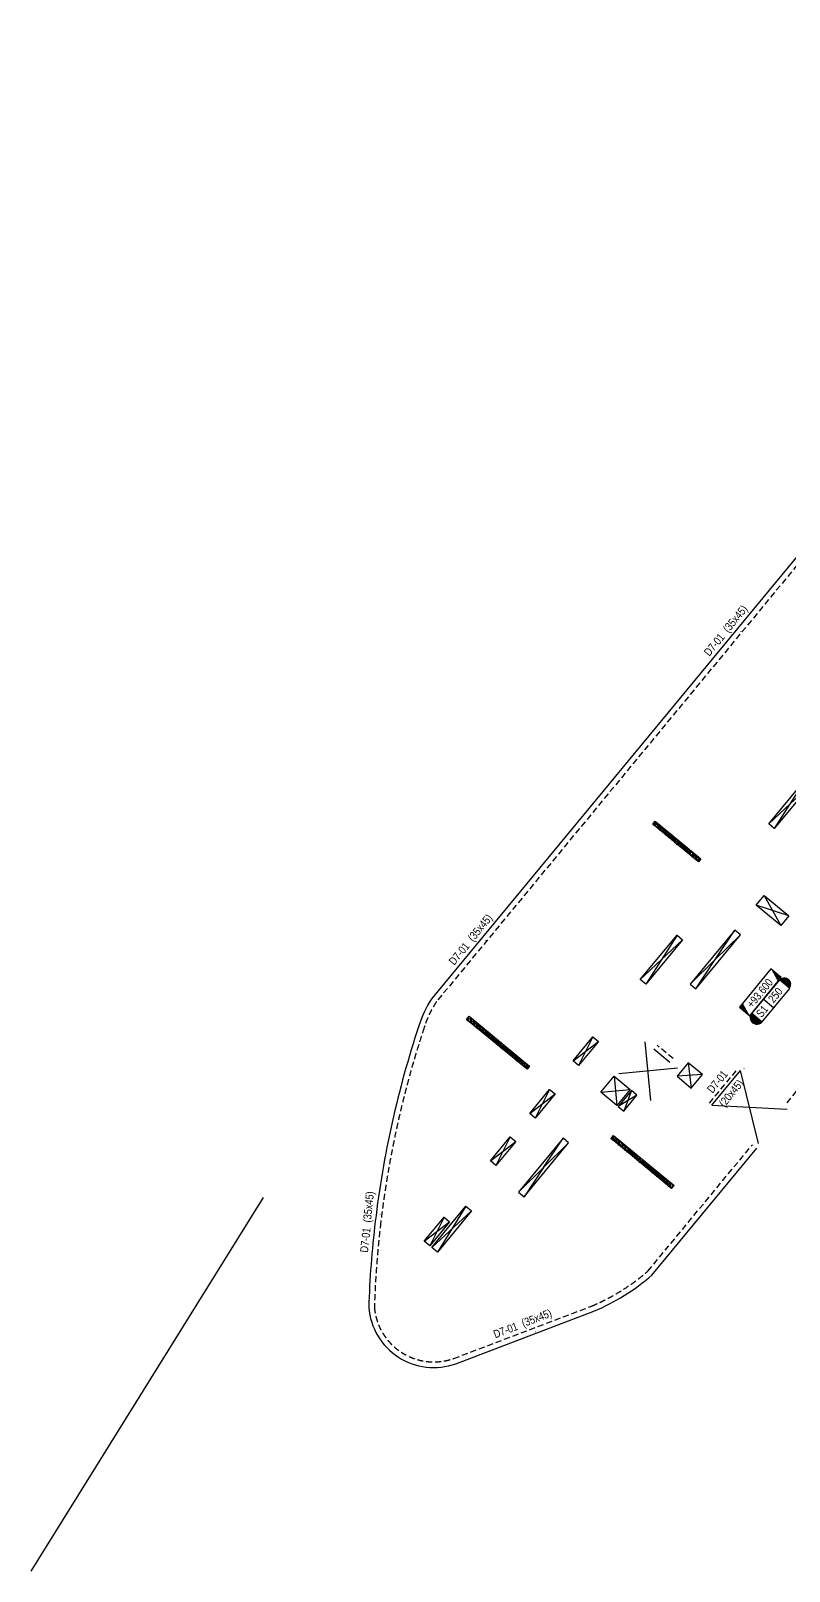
# Model space of a CAD drawing. Header units: millimetres. Extents: x 5400 to 3023951, y -127214 to 225084.
# Drawn here: x 2192000 to 2239371, y -116800 to -20575 of the extents above; entities that cross this region are included whole.
import ezdxf
from ezdxf.enums import TextEntityAlignment as Align

# ---------------------------------------------------------------- set-up
doc = ezdxf.new("R2010")
doc.units = ezdxf.units.MM
doc.header["$LTSCALE"] = 100
doc.linetypes.add('HIDDEN', pattern=[0.375, 0.25, -0.125])
for name, color, linetype in [('ccu11-Manh', 8, 'Continuous'), ('ccu11-Thay', 7, 'Continuous'), ('ccu12-Chidan', 9, 'Continuous'), ('ccu12-Khuat', 9, 'HIDDEN'), ('ccu12-Lomo', 2, 'Continuous'), ('ccu12-Text', 31, 'Continuous'), ('ccu12-Thay', 7, 'Continuous'), ('KC-Betong', 6, 'Continuous')]:
    doc.layers.add(name, color=color, linetype=linetype)
doc.layers.add('ccu12-Tencaukien', color=9, linetype='Continuous', lineweight=15)
doc.layers.add('KC-Tencaukien', color=9, linetype='Continuous', lineweight=15)
doc.styles.add('Arial Narrow', font='ARIALN.TTF')

# ---------------------------------------------------------------- blocks, each defined once
blk = doc.blocks.new('*U4')
at = {"layer": 'ccu12-Tencaukien', "color": 8, "ltscale": 10000}
blk.add_line((361, -155), (354, -155), dxfattribs=at)
at = {"layer": 'ccu12-Text', "color": 2, "style": 'Arial Narrow', "width": 0.8}
blk.add_attdef('SH', text='', height=300, dxfattribs=at).set_placement((276, 6), align=Align.BOTTOM_RIGHT)
at = {"layer": 'ccu12-Text', "color": 31, "style": 'Arial Narrow', "width": 0.8}
for tag, p in [('(', (508, -75)), ('KT', (633, -75)), (')', (963, -75))]:
    blk.add_attdef(tag, text='', height=250, dxfattribs=at).set_placement(p, align=Align.BOTTOM_LEFT)
blk = doc.blocks.new('ccu11-cmb-flat-8')
at = {"layer": 'ccu12-Chidan', "color": 7}
blk.add_lwpolyline([(0, 0), (1550, 0), (1550, 419), (0, 419)], close=True, dxfattribs=at)
at = {"layer": 'ccu12-Chidan'}
for points in [[(0, 0), (166, 419), (0, 419)], [(1550, 419), (1383, 0), (1550, 0)]]:
    blk.add_solid(points, dxfattribs=at)
at = {"layer": 'ccu12-Chidan', "color": 31, "style": 'Arial Narrow', "width": 0.8}
blk.add_attdef('+100.00', text='', height=250, dxfattribs=at).set_placement((745, 206), align=Align.MIDDLE_CENTER)
blk = doc.blocks.new('ccu11-chieudaysan-flat-2')
at = {"layer": 'ccu12-Chidan'}
for points in [[(-569, 0), (-569, 419, 1)], [(788, 419), (788, 0, 1)]]:
    blk.add_hatch(color=8, dxfattribs=at).paths.add_polyline_path(points)
at = {"layer": 'ccu12-Chidan', "color": 7}
blk.add_line((0, 0), (0, 419), dxfattribs=at)
blk.add_lwpolyline([(-569, 0), (788, 0), (788, 419), (-569, 419)], close=True, dxfattribs=at)
blk.add_arc((-569, 209), 209, 90, 270.0001, dxfattribs=at)
at = {"layer": 'ccu12-Chidan', "color": 31, "style": 'Arial Narrow', "width": 0.7}
for tag, p in [('S00', (-488, 209)), ('200', (100, 209))]:
    blk.add_attdef(tag, text='', height=250, dxfattribs=at).set_placement(p, align=Align.MIDDLE_LEFT)
blk = doc.blocks.new('Lomo T21')
at = {"layer": 'ccu11-Manh', "ltscale": 5}
for p, q in [((70850, 85937), (71921, 86673)), ((71122, 86899), (71649, 85711)), ((72349, 81201), (70446, 81271)), ((70569, 81704), (72226, 80768)), ((67659, 71407), (69317, 70471)), ((69439, 70904), (67537, 70974)), ((24961, 54407, 0), (22225, 56082, 0)), ((22512, 56429, 0), (24675, 54060, 0)), ((26345, 53102), (27794, 51322)), ((28081, 51669, 0), (26058, 52755)), ((22567, 46987, 0), (24156, 48204, 0)), ((23809, 48490, 0), (22914, 46701, 0)), ((25535, 46546), (27890, 48298)), ((27350, 48744), (26075, 46101)), ((34210, 46606, 0), (32419, 47501, 0)), ((32706, 47848, 0), (33923, 46259, 0)), ((35867, 45237, 0), (37084, 43649, 0)), ((60317, 45424), (61975, 44488)), ((60317, 45424), (61975, 44488)), ((19825, 43664), (21413, 44881)), ((21066, 45168), (20172, 43378)), ((37371, 43996, 0), (35581, 44890, 0)), ((62097, 44921), (60195, 44991)), ((62097, 44921), (60195, 44991)), ((32356, 43183), (33891, 43472)), ((33120, 44109), (33127, 42547)), ((33095, 42508), (31369, 41988)), ((32324, 43145), (32140, 41352)), ((39185, 42500, 0), (40402, 40911, 0)), ((40689, 41258, 0), (38898, 42153, 0)), ((41102, 41627, 0), (41429, 40060)), ((42066, 40831, 0), (40466, 40856, 0)), ((14610, 37350, 0), (17249, 39840, 0)), ((16902, 40126, 0), (14957, 37064, 0)), ((47151, 37740, 0), (49326, 39552, 0)), ((47786, 39987, 0), (48691, 37305, 0)), ((19065, 38633), (21096, 37955)), ((20606, 37361), (19556, 39227)), ((38909, 38783, 0), (40696, 37891, 0)), ((40391, 37559, 0), (39195, 39130, 0)), ((19632, 37906), (17837, 37146)), ((18938, 38479), (18531, 36573)), ((19748, 37811), (19378, 35874)), ((18647, 36478), (20479, 37207)), ((43489, 35001, 0), (45167, 34198, 0)), ((44881, 33851), (43775, 35348, 0)), ((14319, 32887), (15366, 31017)), ((15860, 31614, 0), (13826, 32289)), ((6585, 27633, 0), (9225, 30123, 0)), ((8878, 30409, 0), (6932, 27347, 0)), ((56409, 27367), (57368, 27927)), ((56627, 28136), (57150, 27157)), ((51851, 24472), (52639, 25055)), ((52061, 25218), (52428, 24309)), ((2382, 22546, 0), (3970, 23762, 0)), ((3623, 24049, 0), (2729, 22259, 0)), ((9580, 22436), (9767, 20855)), ((4951, 21590), (5127, 19761)), ((10467, 21704), (8880, 21588)), ((-325, 19269), (1264, 20485)), ((917, 20772), (22, 18982)), ((4125, 20589), (5954, 20762)), ((6378, 20412), (5204, 19697)), ((6031, 20698), (5550, 19410)), ((-2776, 16300, 0), (-1188, 17517, 0)), ((-1535, 17803, 0), (-2429, 16013, 0)), ((540, 15895), (1758, 17723)), ((2105, 17436), (540, 15895)), ((-4304, 13477, 0), (-6091, 10606, 0)), ((-5676, 12792, 0), (-6570, 11002, 0)), ((-6438, 10892, 0), (-3957, 13191, 0)), ((-6917, 11289, 0), (-5329, 12505, 0))]:
    blk.add_line(p, q, dxfattribs=at)
at = {"layer": 'ccu11-Manh', "ltscale": 0.5}
for p, q in [((75587, 83943, 0), (75212, 83352, 0)), ((75489, 84346, 0), (75404, 83325, 0)), ((75614, 79997), (74240, 79913)), ((74364, 80350), (75491, 79560)), ((75759, 79956), (76733, 79209)), ((76610, 79716), (75635, 79519)), ((71371, 69760, 0), (72955, 70768, 0)), ((71752, 71108, 0), (72574, 69420, 0)), ((71551, 67824), (71193, 69499, 0)), ((71963, 69281, 0), (70781, 68041)), ((79066, 68963), (78161, 67972)), ((78487, 69127), (78740, 67808)), ((68909, 61416), (69832, 63025)), ((69399, 63148), (69342, 61293)), ((68365, 59491), (69288, 61101)), ((68855, 61223), (68798, 59369)), ((67263, 52648), (66050, 51297)), ((66820, 51079), (66493, 52865)), ((64178, 44671), (65100, 46281)), ((64667, 46403), (64611, 44549)), ((63634, 42747), (64556, 44356)), ((64123, 44479), (64067, 42624)), ((57204, 39300), (55565, 40854)), ((55280, 39844), (57490, 40311)), ((28756, 37655, 0), (30458, 35546, 0)), ((30803, 35965, 0), (28409, 37235, 0)), ((28040, 36087, 0), (25864, 34538, 0)), ((26399, 34097, 0), (27506, 36527, 0)), ((62532, 35904), (61318, 34552)), ((62088, 34335), (61762, 36121)), ((16450, 32716, 0), (17213, 33253, 0)), ((17023, 33409, 0), (16640, 32558, 0)), ((59446, 27927), (60369, 29537)), ((59936, 29659), (59879, 27805)), ((58902, 26002), (59825, 27612)), ((59392, 27734), (59335, 25880))]:
    blk.add_line(p, q, dxfattribs=at)
at = {"layer": 'ccu11-Manh'}
for p, q in [((78286, 72794, 0), (77638, 72250, 0)), ((78474, 72014, 0), (77825, 72915, 0)), ((41850, 41749, 0), (41287, 41695, 0)), ((41596, 41440, 0), (41542, 42003, 0)), ((37380, 40630, 0), (38600, 39038, 0)), ((38887, 39385, 0), (37093, 40283, 0))]:
    blk.add_line(p, q, dxfattribs=at)
at = {"layer": 'ccu11-Manh', "ltscale": 5, "elevation": 0}
for points in [[(67613, 67014), (67770, 66154), (68354, 66805)], [(67186, 65503), (67770, 66154), (67927, 65294)], [(64820, 57131), (65404, 57782), (65561, 56922)], [(65247, 58642), (65404, 57782), (65988, 58433)], [(62881, 50270), (63038, 49410), (63622, 50060)], [(62454, 48759), (63038, 49410), (63195, 48550)], [(12835, 30429), (11270, 28888), (12488, 30715)], [(10052, 27060), (11270, 28887), (9705, 27346)], [(-1024, 14354), (540, 15895), (-677, 14068)]]:
    blk.add_lwpolyline(points, dxfattribs=at)
at = {"layer": 'ccu11-Manh'}
for points in [[(17345, 33404), (18900, 34193)], [(18361, 34639), (17882, 32960)]]:
    blk.add_lwpolyline(points, dxfattribs=at)
at = {"layer": 'ccu12-Lomo', "ltscale": 0.5, "elevation": 0}
for points in [[(71921, 86673), (71122, 86899), (70850, 85937), (71649, 85711), (71921, 86673)], [(70446, 81271), (70569, 81704), (72349, 81201), (72226, 80768), (70446, 81271)], [(67537, 70974), (67659, 71407), (69439, 70904), (69317, 70471), (67537, 70974)], [(67613, 67014), (68354, 66805), (67927, 65294), (67186, 65503), (67613, 67014)], [(65247, 58642), (65988, 58433), (65561, 56922), (64820, 57131), (65247, 58642)], [(22512, 56429), (22225, 56082), (24675, 54060), (24961, 54407), (22512, 56429)], [(26345, 53102), (26058, 52755), (27794, 51322), (28080, 51669), (26345, 53102)], [(63195, 48550), (63622, 50060), (62881, 50270), (62454, 48759), (63195, 48550)], [(22914, 46701), (22567, 46987), (23809, 48490), (24156, 48204), (22914, 46701)], [(27350, 48744), (25535, 46546), (26075, 46101), (27890, 48298), (27350, 48744)], [(32706, 47848), (32419, 47501), (33923, 46259), (34210, 46606), (32706, 47848)], [(35867, 45237), (35581, 44890), (37084, 43649), (37371, 43996), (35867, 45237)], [(60195, 44991), (60317, 45424), (62097, 44921), (61975, 44488), (60195, 44991)], [(20172, 43378), (19825, 43664), (21066, 45168), (21413, 44881), (20172, 43378)], [(39185, 42500), (38898, 42153), (40402, 40911), (40689, 41258), (39185, 42500)], [(37093, 40283), (38600, 39038), (38887, 39385), (37380, 40630), (37093, 40283)], [(14957, 37064), (14610, 37350), (16902, 40126), (17249, 39840), (14957, 37064)], [(49326, 39552), (47786, 39987), (47152, 37740), (48691, 37305), (49326, 39552)], [(40696, 37891), (40409, 37544), (38909, 38783), (39195, 39130), (40696, 37891)], [(45167, 34198), (44881, 33851), (43489, 35001), (43775, 35348), (45167, 34198)], [(6932, 27347), (6585, 27633), (8878, 30409), (9225, 30123), (6932, 27347)], [(12835, 30429), (12488, 30716), (9705, 27347), (10052, 27060), (12835, 30429)], [(57150, 27157), (57368, 27927), (56627, 28136), (56409, 27367), (57150, 27157)], [(52428, 24309), (52639, 25055), (52061, 25218), (51851, 24472), (52428, 24309)], [(2729, 22259), (2382, 22546), (3623, 24049), (3970, 23762), (2729, 22259)], [(4125, 20589), (4951, 21590), (5954, 20762), (5127, 19761), (4124, 20588)], [(22, 18982), (-325, 19269), (917, 20772), (1264, 20485), (22, 18982)], [(5204, 19697), (5550, 19410), (6378, 20411), (6031, 20699), (5203, 19698)], [(-2429, 16013), (-2776, 16300), (-1535, 17803), (-1188, 17517), (-2429, 16013)], [(-677, 14068), (2105, 17436), (1758, 17723), (-1024, 14354), (-677, 14068)], [(-6091, 10606), (-6438, 10892), (-4304, 13477), (-3957, 13191), (-6091, 10606)], [(-6570, 11002), (-6917, 11289), (-5676, 12792), (-5329, 12505), (-6570, 11002)]]:
    blk.add_lwpolyline(points, dxfattribs=at)
at = {"layer": 'ccu12-Lomo', "elevation": 0}
for points in [[(75404, 83298), (75212, 83352), (75489, 84346), (75587, 83943), (75404, 83298)], [(75615, 79997), (75491, 79560), (74240, 79913), (74364, 80350), (75614, 79997)], [(75759, 79956), (76610, 79716), (76733, 79209), (75635, 79519), (75759, 79956)], [(78475, 72013), (78287, 72795), (77825, 72915), (77638, 72250), (78474, 72014)], [(72955, 70768), (72574, 69420), (71371, 69760), (71752, 71108), (72955, 70768)], [(78740, 67808), (79066, 68963), (78487, 69127), (78161, 67972), (78740, 67808)], [(69288, 61101), (68798, 59369), (68365, 59491), (68855, 61223), (69288, 61101)], [(64556, 44356), (64067, 42624), (63634, 42747), (64123, 44479), (64556, 44356)], [(41596, 41440), (41850, 41749), (41542, 42003), (41287, 41695), (41596, 41440)], [(28409, 37235), (28756, 37655), (30803, 35965), (30458, 35546), (28409, 37235)], [(28040, 36087), (27506, 36527), (25864, 34538), (26399, 34097), (28042, 36085)], [(62532, 35904), (61762, 36121), (61318, 34552), (62088, 34335), (62532, 35904)], [(17023, 33409), (17213, 33253), (16640, 32558), (16450, 32716), (17023, 33409)], [(60369, 29537), (59879, 27805), (59446, 27927), (59936, 29659), (60369, 29537)], [(59825, 27612), (59335, 25880), (58902, 26002), (59392, 27734), (59825, 27612)]]:
    blk.add_lwpolyline(points, dxfattribs=at)
blk.add_lwpolyline([(71963, 69281), (71551, 67824), (70781, 68041), (71193, 69499)], close=True, dxfattribs=at)
at = {"layer": 'ccu12-Lomo'}
for points in [[(69832, 63025), (69342, 61293), (68909, 61416), (69399, 63148), (69832, 63025)], [(65100, 46281), (64611, 44549), (64178, 44671), (64667, 46403), (65100, 46281)], [(18361, 34639), (18900, 34193), (17882, 32960), (17342, 33406), (18361, 34639)]]:
    blk.add_lwpolyline(points, dxfattribs=at)
blk.add_lwpolyline([(67263, 52648), (66820, 51079), (66050, 51297), (66493, 52865)], close=True, dxfattribs=at)
at = {"layer": 'ccu12-Lomo', "ltscale": 0.5, "elevation": 0}
for points in [[(32356, 43183), (33127, 42547), (33891, 43472), (33120, 44109)], [(32324, 43145), (33095, 42508), (32140, 41352), (31369, 41988)], [(41102, 41627), (42066, 40831), (41429, 40060), (40465, 40856)], [(19556, 39227), (21096, 37955), (20606, 37361), (19065, 38633)], [(18938, 38479), (19632, 37906), (18531, 36573), (17837, 37146)], [(19748, 37811), (20479, 37207), (19378, 35874), (18647, 36478)], [(14319, 32887), (15860, 31614), (15366, 31017), (13826, 32289)], [(8880, 21588), (9767, 20855), (10467, 21704), (9580, 22436)]]:
    blk.add_lwpolyline(points, close=True, dxfattribs=at)
at = {"layer": 'ccu12-Lomo', "ltscale": 0.5}
blk.add_lwpolyline([(57204, 39300), (57490, 40311), (55565, 40854), (55280, 39844), (57204, 39300)], dxfattribs=at)
blk = doc.blocks.new('*U54')
at = {"layer": 'ccu12-Tencaukien', "color": 8, "ltscale": 10000}
blk.add_line((361, -155), (354, -155), dxfattribs=at)
at = {"layer": 'ccu12-Text', "color": 2, "style": 'Arial Narrow', "width": 0.8}
blk.add_attdef('SH', text='', height=300, dxfattribs=at).set_placement((276, 6), align=Align.BOTTOM_RIGHT)
at = {"layer": 'ccu12-Text', "color": 31, "style": 'Arial Narrow', "width": 0.8}
for tag, p in [('(', (508, -75)), ('KT', (633, -75)), (')', (963, -75))]:
    blk.add_attdef(tag, text='', height=250, dxfattribs=at).set_placement(p, align=Align.BOTTOM_LEFT)
blk = doc.blocks.new('*U151')
h = blk.add_hatch()
h.set_pattern_fill('VATLIEU04', color=250, scale=40, style=0, pattern_type=2)
h.set_pattern_definition([(50, (3950, 300), (286.904, -25.101), [30, -330]), (355, (3950, 300), (-55.5, 300.877), [24, -264]), (100.4514, (3973.9, 297.9), (231.404, 275.776), [25.496, -280.457]), (46.184, (3950, 380), (426.896, -66.208), [45, -495]), (96.636, (3985.57, 374.5), (373.865, 389.647), [38.244, -420.685]), (351.184, (3950, 380), (373.865, 389.647), [36, -396]), (21, (3990, 360), (238.763, -161.048), [30, -330]), (326, (3990, 360), (97.326, 290.06), [24, -264]), (71.4514, (4009.9, 346.58), (336.089, 129.012), [25.496, -280.457]), (37.5, (3950, 300), (4.864, 133.1575), [0, -260.8, 0, -268, 0, -265]), (7.5, (3950, 300), (105.228, 157.7647), [0, -152.8, 0, -254.8, 0, -101]), (327.5, (3860.8, 300), (213.529, -9.022), [0, -100, 0, -312, 0, -414]), (317.5, (3820.8, 300), (233.2745, 40.042), [0, -130, 0, -207.2, 0, -294]), (45, (3950, 300), (-120.208, 120.208), []), (45, (3950, 349), (-120.208, 120.208), [])])
h.paths.add_polyline_path([(-475, -475), (4425, -475), (4425, -225), (-475, -225)])
at = {"color": 6, "ltscale": 0.25}
blk.add_lwpolyline([(-475, -475), (4425, -475), (4425, -225), (-475, -225)], close=True, dxfattribs=at)
at = {"layer": 'Defpoints', "linetype": 'ByBlock', "ltscale": 30}
for p, q in [((4425, -475), (-475, -225)), ((-475, -475), (4425, -225))]:
    blk.add_line(p, q, dxfattribs=at)
blk = doc.blocks.new('*U148')
h = blk.add_hatch()
h.set_pattern_fill('VATLIEU04', color=250, scale=40, style=0, pattern_type=2)
h.set_pattern_definition([(50, (2750, 300), (286.904, -25.101), [30, -330]), (355, (2750, 300), (-55.5, 300.877), [24, -264]), (100.451, (2773.9, 297.9), (231.404, 275.776), [25.496, -280.457]), (46.184, (2750, 380), (426.896, -66.208), [45, -495]), (96.636, (2785.57, 374.5), (373.865, 389.647), [38.244, -420.685]), (351.184, (2750, 380), (373.865, 389.65), [36, -396]), (21, (2790, 360), (238.763, -161.048), [30, -330]), (326, (2790, 360), (97.326, 290.06), [24, -264]), (71.451, (2809.9, 346.58), (336.09, 129.012), [25.496, -280.457]), (37.5, (2750, 300), (4.864, 133.1575), [0, -260.8, 0, -268, 0, -265]), (7.5, (2750, 300), (105.228, 157.7647), [0, -152.8, 0, -254.8, 0, -101]), (327.5, (2660.8, 300), (213.529, -9.022), [0, -100, 0, -312, 0, -414]), (317.5, (2620.8, 300), (233.274, 40.042), [0, -130, 0, -207.2, 0, -294]), (45, (2750, 300), (-120.208, 120.208), []), (45, (2750, 349), (-120.208, 120.208), [])])
h.paths.add_polyline_path([(-475, -475), (3225, -475), (3225, -225), (-475, -225)])
at = {"color": 6, "ltscale": 0.25}
blk.add_lwpolyline([(-475, -475), (3225, -475), (3225, -225), (-475, -225)], close=True, dxfattribs=at)
at = {"layer": 'Defpoints', "linetype": 'ByBlock', "ltscale": 30}
for p, q in [((3225, -475), (-475, -225)), ((-475, -475), (3225, -225))]:
    blk.add_line(p, q, dxfattribs=at)

msp = doc.modelspace()

# ---------------------------------------------------------------- linework, layer by layer
at = {"layer": 'ccu11-Manh', "ltscale": 0.5}
for p, q in [((2230732.5, -87390.8), (2230383.4, -83730.5)), ((2232388.1, -85386), (2228727.8, -85735.2)), ((2237453.7, -90088.2), (2236329.8, -85528.6)), ((2234546.8, -87687.6), (2239236.6, -87929.2))]:
    msp.add_line(p, q, dxfattribs=at)
at = {"layer": 'ccu11-Thay', "ltscale": 0.5}
msp.add_line((2230923.1, -84176.2), (2231925.5, -85004), dxfattribs=at)
at = {"layer": 'ccu12-Khuat', "ltscale": 15}
for p, q in [((2232116.5, -84772.7), (2231114.1, -83944.9)), ((2234392.6, -87560.2), (2236175.5, -85401.2))]:
    msp.add_line(p, q, dxfattribs=at)
at = {"layer": 'ccu12-Khuat', "ltscale": 15, "elevation": 0}
for points in [[(2269368.4, -63935.5, 0.3333055), (2267943.9, -57748.8), (2253648.2, -45942.9, 0.2787148), (2248997.4, -44901.3, 0.0632946), (2246855.8, -46053.3, 0.0533248), (2245189.4, -47519.9), (2242744.5, -50466.9), (2217334.6, -81226.9)], [(2217334.6, -81226.9, 0.0707215), (2216571.7, -82836.3, 0.0503327), (2213861.6, -95002.7, 0.0220421), (2213459.5, -100318, 0.4909488), (2218422.1, -103511.8), (2227035.7, -100238.2, 0.07918), (2230548.8, -98056.6), (2237069.9, -90160.3)]]:
    msp.add_lwpolyline(points, format="xyb", dxfattribs=at)
msp.add_lwpolyline([(2239234.9, -87538.7), (2248402.7, -76434.1)], dxfattribs=at)
at = {"layer": 'ccu12-Thay', "ltscale": 0.5}
msp.add_line((2234546.8, -87687.6), (2236329.8, -85528.6), dxfattribs=at)
at = {"layer": 'ccu12-Thay', "ltscale": 0.5, "elevation": 0}
for points in [[(2269838, -63704.5, 0.3137277), (2268168.2, -57480.1), (2253880.9, -45681.1, 0.2784217), (2248878.9, -44571.9, 0.0634641), (2246653.2, -45768, 0.0535105), (2244925.5, -47289.7), (2242474.9, -50243.7), (2217053, -81018.2)], [(2217053, -81018.2, 0.0713114), (2216238.5, -82729.3, 0.05032), (2213514.1, -94961.3, 0.022125), (2213109, -100327.1, 0.4928533), (2218542.8, -103840.3), (2227165.6, -100563.3, 0.0798424), (2230800.2, -98301.9), (2237339.8, -90383.2)]]:
    msp.add_lwpolyline(points, format="xyb", dxfattribs=at)
at = {"layer": 'Defpoints', "color": 1, "ltscale": 0.5}
msp.add_line((2206521.9, -93464.9), (2191999.9, -116800.2), dxfattribs=at)

# ---------------------------------------------------------------- block references
at = {"layer": 'ccu12-Lomo'}
msp.add_blockref('Lomo T21', (2223485.1, -107473.7), dxfattribs=at)
at = {"layer": 'ccu12-Tencaukien'}
ref = msp.add_blockref('*U4', (2235725.8, -58413.8), dxfattribs=dict(at, xscale=1.815893337873054, yscale=1.815893337873054, zscale=1.815893337873054, rotation=50.44092590918682))
ref.add_attrib('KT', '(35x45)', dxfattribs={"color": 31, "height": 500, "rotation": 50.440926, "style": 'Arial Narrow'}).set_placement((2235688.8, -58305.3, 0), align=Align.BOTTOM_LEFT)
ref.add_attrib('SH', 'D7-01', dxfattribs={"color": 2, "height": 500, "rotation": 50.440926, "style": 'Arial Narrow'}).set_placement((2235494.7, -58576.2, 0), align=Align.BOTTOM_RIGHT)
ref = msp.add_blockref('*U4', (2219785.5, -77715.8, 0), dxfattribs=dict(at, xscale=1.815893337873054, yscale=1.815893337873054, zscale=1.815893337873054, rotation=50.44092590918682))
ref.add_attrib('KT', '(35x45)', dxfattribs={"color": 31, "height": 500, "rotation": 50.440926, "style": 'Arial Narrow'}).set_placement((2219748.5, -77607.3, 0), align=Align.BOTTOM_LEFT)
ref.add_attrib('SH', 'D7-01', dxfattribs={"color": 2, "height": 500, "rotation": 50.440926, "style": 'Arial Narrow'}).set_placement((2219554.4, -77878.2, 0), align=Align.BOTTOM_RIGHT)
ref = msp.add_blockref('*U54', (2235919.4, -85711.1), dxfattribs=dict(at, xscale=1.815893337873054, yscale=1.815893337873054, zscale=1.815893337873054, rotation=50.44092590918682))
ref.add_attrib('KT', '(20x45)', dxfattribs={"color": 31, "height": 500, "rotation": 50.440926, "style": 'Arial Narrow'}).set_placement((2235435.6, -87946.3, 0), align=Align.BOTTOM_LEFT)
ref.add_attrib('SH', 'D7-01', dxfattribs={"color": 2, "height": 500, "rotation": 50.440926, "style": 'Arial Narrow'}).set_placement((2235688.3, -85873.5, 0), align=Align.BOTTOM_RIGHT)
ref = msp.add_blockref('*U4', (2213476.8, -95119.7, 0), dxfattribs=dict(at, xscale=1.815893337873054, yscale=1.815893337873054, zscale=1.815893337873054, rotation=83.86004537470342))
ref.add_attrib('KT', '(35x45)', dxfattribs={"color": 31, "height": 500, "rotation": 83.860045, "style": 'Arial Narrow'}).set_placement((2213386.2, -95049.5), align=Align.BOTTOM_LEFT)
ref.add_attrib('SH', 'D7-01', dxfattribs={"color": 2, "height": 500, "rotation": 83.860045, "style": 'Arial Narrow'}).set_placement((2213373.3, -95382.5), align=Align.BOTTOM_RIGHT)
ref = msp.add_blockref('*U4', (2222805.9, -101815.5, 0), dxfattribs=dict(at, xscale=1.815893337873054, yscale=1.815893337873054, zscale=1.815893337873054, rotation=20.80877027959538))
ref.add_attrib('KT', '(35x45)', dxfattribs={"color": 31, "height": 500, "rotation": 20.80877, "style": 'Arial Narrow'}).set_placement((2222827.4, -101702.9), align=Align.BOTTOM_LEFT)
ref.add_attrib('SH', 'D7-01', dxfattribs={"color": 2, "height": 500, "rotation": 20.80877, "style": 'Arial Narrow'}).set_placement((2222524.7, -101842.4), align=Align.BOTTOM_RIGHT)
at = {"layer": 'KC-Betong', "linetype": 'ByBlock', "xscale": -1, "rotation": 320.4488276923595}
for name, p in [('*U148', (2233633.9, -71824.5, 0)), ('*U151', (2222936.2, -84778.2, 0)), ('*U151', (2231957.6, -92228.4))]:
    msp.add_blockref(name, p, dxfattribs=at)
at = {"layer": 'KC-Tencaukien'}
ref = msp.add_blockref('ccu11-cmb-flat-8', (2236905, -82098.1), dxfattribs=dict(at, xscale=1.999999999999999, yscale=1.999999999999999, zscale=1.999999999999999, rotation=50.44882673785607))
ref.add_attrib('+100.00', '+93.600', dxfattribs={"layer": 'ccu12-Chidan', "color": 31, "height": 500, "rotation": 50.448827, "style": 'Arial Narrow'}).set_placement((2237537, -80687.2), align=Align.MIDDLE_CENTER)
ref = msp.add_blockref('ccu11-chieudaysan-flat-2', (2238398.5, -81605.6), dxfattribs=dict(at, xscale=1.999999999999999, yscale=1.999999999999999, zscale=1.999999999999999, rotation=50.44882673785607))
ref.add_attrib('S00', 'S1', dxfattribs={"layer": 'ccu12-Chidan', "color": 31, "height": 500, "rotation": 50.448827, "style": 'Arial Narrow'}).set_placement((2237454, -82091.3), align=Align.MIDDLE_LEFT)
ref.add_attrib('200', '250', dxfattribs={"layer": 'ccu12-Chidan', "color": 31, "height": 500, "rotation": 50.448827, "style": 'Arial Narrow'}).set_placement((2238202.8, -81184.6), align=Align.MIDDLE_LEFT)

doc.saveas('drawing.dxf')
